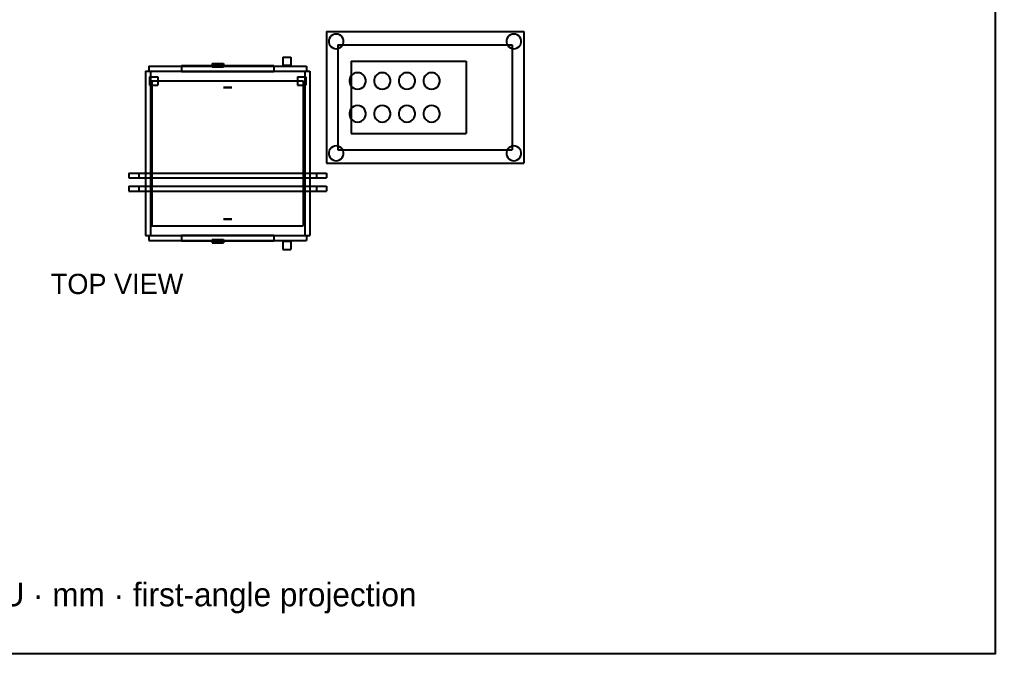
# Model space of a CAD drawing. Header units: millimetres. Extents: x -610 to 577, y -771 to 522.
# Drawn here: x -17 to 577, y -771 to -386 of the extents above; entities that cross this region are included whole.
import ezdxf

# ---------------------------------------------------------------- set-up
doc = ezdxf.new("R2010")
doc.units = ezdxf.units.MM
for name, color, linetype in [('BORDER', 7, 'Continuous'), ('HIDDEN', 8, 'Continuous'), ('TEXT', 5, 'Continuous'), ('VISIBLE', 7, 'Continuous')]:
    doc.layers.add(name, color=color, linetype=linetype)

msp = doc.modelspace()

# ---------------------------------------------------------------- linework, layer by layer
at = {"layer": 'BORDER'}
msp.add_lwpolyline([(-609.94, -771.14), (576.85, -771.14), (576.85, 521.85), (-609.94, 521.85)], close=True, dxfattribs=at)
at = {"layer": 'HIDDEN'}
for points in [[(170, -393.1), (290, -393.1)], [(170, -393.1), (170, -473.1)], [(171.79, -397.5), (171.53, -398.55)], [(171.79, -397.5), (171.53, -398.55)], [(172.3, -396.54), (171.79, -397.5)], [(172.3, -396.54), (171.79, -397.5)], [(173.02, -395.73), (172.3, -396.54)], [(173.02, -395.73), (172.3, -396.54)], [(173.91, -395.11), (173.02, -395.73)], [(173.91, -395.11), (173.02, -395.73)], [(174.92, -394.73), (173.91, -395.11)], [(174.92, -394.73), (173.91, -395.11)], [(176, -394.6), (174.92, -394.73)], [(176, -394.6), (174.92, -394.73)], [(177.08, -394.73), (176, -394.6)], [(177.08, -394.73), (176, -394.6)], [(178.09, -395.11), (177.08, -394.73)], [(178.09, -395.11), (177.08, -394.73)], [(178.98, -395.73), (178.09, -395.11)], [(178.98, -395.73), (178.09, -395.11)], [(179.7, -396.54), (178.98, -395.73)], [(179.7, -396.54), (178.98, -395.73)], [(180.21, -397.5), (179.7, -396.54)], [(180.21, -397.5), (179.7, -396.54)], [(180.47, -398.55), (180.21, -397.5)], [(180.47, -398.55), (180.21, -397.5)], [(279.79, -397.5), (279.53, -398.55)], [(279.79, -397.5), (279.53, -398.55)], [(280.3, -396.54), (279.79, -397.5)], [(280.3, -396.54), (279.79, -397.5)], [(281.02, -395.73), (280.3, -396.54)], [(281.02, -395.73), (280.3, -396.54)], [(281.91, -395.11), (281.02, -395.73)], [(281.91, -395.11), (281.02, -395.73)], [(282.92, -394.73), (281.91, -395.11)], [(282.92, -394.73), (281.91, -395.11)], [(284, -394.6), (282.92, -394.73)], [(284, -394.6), (282.92, -394.73)], [(285.08, -394.73), (284, -394.6)], [(285.08, -394.73), (284, -394.6)], [(286.09, -395.11), (285.08, -394.73)], [(286.09, -395.11), (285.08, -394.73)], [(286.98, -395.73), (286.09, -395.11)], [(286.98, -395.73), (286.09, -395.11)], [(287.7, -396.54), (286.98, -395.73)], [(287.7, -396.54), (286.98, -395.73)], [(288.21, -397.5), (287.7, -396.54)], [(288.21, -397.5), (287.7, -396.54)], [(288.47, -398.55), (288.21, -397.5)], [(288.47, -398.55), (288.21, -397.5)], [(290, -393.1), (290, -473.1)], [(171.53, -398.55), (171.53, -399.64)], [(171.53, -398.55), (171.53, -399.64)], [(171.53, -399.64), (171.79, -400.69)], [(171.53, -399.64), (171.79, -400.69)], [(171.79, -400.69), (172.3, -401.65)], [(171.79, -400.69), (172.3, -401.65)], [(172.3, -401.65), (173.02, -402.46)], [(172.3, -401.65), (173.02, -402.46)], [(173.02, -402.46), (173.91, -403.08)], [(173.02, -402.46), (173.91, -403.08)], [(173.91, -403.08), (174.92, -403.47)], [(173.91, -403.08), (174.92, -403.47)], [(174.92, -403.47), (176, -403.6)], [(174.92, -403.47), (176, -403.6)], [(176, -403.6), (177.08, -403.47)], [(176, -403.6), (177.08, -403.47)], [(177, -401.1), (283, -401.1)], [(177, -401.1), (283, -401.1)], [(177, -401.1), (177, -465.1)], [(177, -401.1), (177, -465.1)], [(177.08, -403.47), (178.09, -403.08)], [(177.08, -403.47), (178.09, -403.08)], [(178.09, -403.08), (178.98, -402.46)], [(178.09, -403.08), (178.98, -402.46)], [(178.98, -402.46), (179.7, -401.65)], [(178.98, -402.46), (179.7, -401.65)], [(179.7, -401.65), (180.21, -400.69)], [(179.7, -401.65), (180.21, -400.69)], [(180.21, -400.69), (180.47, -399.64)], [(180.21, -400.69), (180.47, -399.64)], [(180.47, -399.64), (180.47, -398.55)], [(180.47, -399.64), (180.47, -398.55)], [(279.53, -398.55), (279.53, -399.64)], [(279.53, -398.55), (279.53, -399.64)], [(279.53, -399.64), (279.79, -400.69)], [(279.53, -399.64), (279.79, -400.69)], [(279.79, -400.69), (280.3, -401.65)], [(279.79, -400.69), (280.3, -401.65)], [(280.3, -401.65), (281.02, -402.46)], [(280.3, -401.65), (281.02, -402.46)], [(281.02, -402.46), (281.91, -403.08)], [(281.02, -402.46), (281.91, -403.08)], [(281.91, -403.08), (282.92, -403.47)], [(281.91, -403.08), (282.92, -403.47)], [(282.92, -403.47), (284, -403.6)], [(282.92, -403.47), (284, -403.6)], [(283, -401.1), (283, -465.1)], [(283, -401.1), (283, -465.1)], [(284, -403.6), (285.08, -403.47)], [(284, -403.6), (285.08, -403.47)], [(285.08, -403.47), (286.09, -403.08)], [(285.08, -403.47), (286.09, -403.08)], [(286.09, -403.08), (286.98, -402.46)], [(286.09, -403.08), (286.98, -402.46)], [(286.98, -402.46), (287.7, -401.65)], [(286.98, -402.46), (287.7, -401.65)], [(287.7, -401.65), (288.21, -400.69)], [(287.7, -401.65), (288.21, -400.69)], [(288.21, -400.69), (288.47, -399.64)], [(288.21, -400.69), (288.47, -399.64)], [(288.47, -399.64), (288.47, -398.55)], [(288.47, -399.64), (288.47, -398.55)], [(143.5, -408.6), (148.5, -408.6)], [(143.5, -408.6), (143.5, -413.6)], [(148.5, -408.6), (148.5, -413.6)], [(62, -414.1), (158, -414.1)], [(62, -414.1), (62, -417.1)], [(82, -413.8), (138, -413.8)], [(82, -413.8), (82, -417.4)], [(82, -414.1), (82, -417.4)], [(100.5, -412.6), (107.5, -412.6)], [(100.5, -412.6), (100.5, -414.6)], [(100.5, -413.8), (107.5, -413.8)], [(100.5, -414.1), (107.5, -414.1)], [(100.5, -414.6), (107.5, -414.6)], [(107.5, -412.6), (107.5, -414.6)], [(138, -413.8), (138, -417.4)], [(138, -414.1), (138, -417.4)], [(143.5, -413.6), (148.5, -413.6)], [(158, -414.1), (158, -417.1)], [(185, -411.1), (255, -411.1)], [(185, -411.1), (185, -455.1)], [(255, -411.1), (255, -455.1)], [(60, -417.1), (160, -417.1)], [(60, -417.1), (60, -517.1)], [(60, -417.1), (160, -417.1)], [(60, -417.1), (160, -417.1)], [(60, -417.1), (60, -517.1)], [(60, -417.1), (60, -517.1)], [(60, -417.1), (63, -417.1)], [(60, -417.1), (60, -517.1)], [(62, -417.1), (158, -417.1)], [(62, -417.1), (158, -417.1)], [(62.5, -420.6), (67.5, -420.6)], [(62.5, -420.6), (67.5, -420.6)], [(62.5, -420.6), (62.5, -425.6)], [(62.5, -420.6), (62.5, -425.6)], [(63, -417.1), (63, -517.1)], [(67.5, -420.6), (67.5, -425.6)], [(67.5, -420.6), (67.5, -425.6)], [(82, -417.4), (138, -417.4)], [(82, -417.4), (138, -417.4)], [(152.5, -420.6), (157.5, -420.6)], [(152.5, -420.6), (157.5, -420.6)], [(152.5, -420.6), (152.5, -425.6)], [(152.5, -420.6), (152.5, -425.6)], [(157, -417.1), (160, -417.1)], [(157, -417.1), (157, -517.1)], [(157.5, -420.6), (157.5, -425.6)], [(157.5, -420.6), (157.5, -425.6)], [(160, -417.1), (160, -517.1)], [(160, -417.1), (160, -517.1)], [(160, -417.1), (160, -517.1)], [(160, -417.1), (160, -517.1)], [(184.89, -420.26), (184.32, -421.32)], [(185.68, -419.35), (184.89, -420.26)], [(185, -420.13), (185, -426.07)], [(186.68, -418.67), (185.68, -419.35)], [(187.8, -418.24), (186.68, -418.67)], [(189, -418.1), (187.8, -418.24)], [(190.2, -418.24), (189, -418.1)], [(191.32, -418.67), (190.2, -418.24)], [(192.32, -419.35), (191.32, -418.67)], [(193.11, -420.26), (192.32, -419.35)], [(193.68, -421.32), (193.11, -420.26)], [(199.89, -420.26), (199.32, -421.32)], [(200.68, -419.35), (199.89, -420.26)], [(201.68, -418.67), (200.68, -419.35)], [(202.8, -418.24), (201.68, -418.67)], [(204, -418.1), (202.8, -418.24)], [(205.2, -418.24), (204, -418.1)], [(206.32, -418.67), (205.2, -418.24)], [(207.32, -419.35), (206.32, -418.67)], [(208.11, -420.26), (207.32, -419.35)], [(208.68, -421.32), (208.11, -420.26)], [(214.89, -420.26), (214.32, -421.32)], [(215.68, -419.35), (214.89, -420.26)], [(216.68, -418.67), (215.68, -419.35)], [(217.8, -418.24), (216.68, -418.67)], [(219, -418.1), (217.8, -418.24)], [(220.2, -418.24), (219, -418.1)], [(221.32, -418.67), (220.2, -418.24)], [(222.32, -419.35), (221.32, -418.67)], [(223.11, -420.26), (222.32, -419.35)], [(223.68, -421.32), (223.11, -420.26)], [(229.89, -420.26), (229.32, -421.32)], [(230.68, -419.35), (229.89, -420.26)], [(231.68, -418.67), (230.68, -419.35)], [(232.8, -418.24), (231.68, -418.67)], [(234, -418.1), (232.8, -418.24)], [(235.2, -418.24), (234, -418.1)], [(236.32, -418.67), (235.2, -418.24)], [(237.32, -419.35), (236.32, -418.67)], [(238.11, -420.26), (237.32, -419.35)], [(238.68, -421.32), (238.11, -420.26)], [(62.5, -425.6), (67.5, -425.6)], [(62.5, -425.6), (67.5, -425.6)], [(64, -423.1), (156, -423.1)], [(64, -423.1), (156, -423.1)], [(64, -423.1), (64, -511.1)], [(64, -423.1), (64, -511.1)], [(107.5, -427.1), (107.52, -427.1)], [(107.52, -427.1), (107.5, -427.1)], [(107.52, -427.1), (107.66, -427.1)], [(107.66, -427.1), (107.52, -427.1)], [(107.66, -427.1), (107.94, -427.1)], [(107.94, -427.1), (107.66, -427.1)], [(107.94, -427.1), (108.34, -427.1)], [(108.34, -427.1), (107.94, -427.1)], [(108.34, -427.1), (108.84, -427.1)], [(108.84, -427.1), (108.34, -427.1)], [(108.84, -427.1), (109.4, -427.1)], [(109.4, -427.1), (108.84, -427.1)], [(109.4, -427.1), (110, -427.1)], [(110, -427.1), (109.4, -427.1)], [(110.6, -427.1), (110, -427.1)], [(110, -427.1), (110.6, -427.1)], [(111.16, -427.1), (110.6, -427.1)], [(110.6, -427.1), (111.16, -427.1)], [(111.66, -427.1), (111.16, -427.1)], [(111.16, -427.1), (111.66, -427.1)], [(112.06, -427.1), (111.66, -427.1)], [(111.66, -427.1), (112.06, -427.1)], [(112.34, -427.1), (112.06, -427.1)], [(112.06, -427.1), (112.34, -427.1)], [(112.48, -427.1), (112.34, -427.1)], [(112.34, -427.1), (112.48, -427.1)], [(112.5, -427.1), (112.48, -427.1)], [(112.48, -427.1), (112.5, -427.1)], [(152.5, -425.6), (157.5, -425.6)], [(152.5, -425.6), (157.5, -425.6)], [(156, -423.1), (156, -511.1)], [(156, -423.1), (156, -511.1)], [(184.32, -421.32), (184.04, -422.49)], [(184.04, -422.49), (184.04, -423.7)], [(184.04, -423.7), (184.32, -424.87)], [(184.32, -424.87), (184.89, -425.94)], [(184.89, -425.94), (185.68, -426.84)], [(185.68, -426.84), (186.68, -427.52)], [(191.32, -427.52), (192.32, -426.84)], [(192.32, -426.84), (193.11, -425.94)], [(193.11, -425.94), (193.68, -424.87)], [(193.96, -422.49), (193.68, -421.32)], [(193.68, -424.87), (193.96, -423.7)], [(193.96, -423.7), (193.96, -422.49)], [(199.32, -421.32), (199.04, -422.49)], [(199.04, -422.49), (199.04, -423.7)], [(199.04, -423.7), (199.32, -424.87)], [(199.32, -424.87), (199.89, -425.94)], [(199.89, -425.94), (200.68, -426.84)], [(200.68, -426.84), (201.68, -427.52)], [(206.32, -427.52), (207.32, -426.84)], [(207.32, -426.84), (208.11, -425.94)], [(208.11, -425.94), (208.68, -424.87)], [(208.96, -422.49), (208.68, -421.32)], [(208.68, -424.87), (208.96, -423.7)], [(208.96, -423.7), (208.96, -422.49)], [(214.32, -421.32), (214.04, -422.49)], [(214.04, -422.49), (214.04, -423.7)], [(214.04, -423.7), (214.32, -424.87)], [(214.32, -424.87), (214.89, -425.94)], [(214.89, -425.94), (215.68, -426.84)], [(215.68, -426.84), (216.68, -427.52)], [(221.32, -427.52), (222.32, -426.84)], [(222.32, -426.84), (223.11, -425.94)], [(223.11, -425.94), (223.68, -424.87)], [(223.96, -422.49), (223.68, -421.32)], [(223.68, -424.87), (223.96, -423.7)], [(223.96, -423.7), (223.96, -422.49)], [(229.32, -421.32), (229.04, -422.49)], [(229.04, -422.49), (229.04, -423.7)], [(229.04, -423.7), (229.32, -424.87)], [(229.32, -424.87), (229.89, -425.94)], [(229.89, -425.94), (230.68, -426.84)], [(230.68, -426.84), (231.68, -427.52)], [(236.32, -427.52), (237.32, -426.84)], [(237.32, -426.84), (238.11, -425.94)], [(238.11, -425.94), (238.68, -424.87)], [(238.96, -422.49), (238.68, -421.32)], [(238.68, -424.87), (238.96, -423.7)], [(238.96, -423.7), (238.96, -422.49)], [(186.68, -427.52), (187.8, -427.95)], [(187.8, -427.95), (189, -428.1)], [(189, -428.1), (190.2, -427.95)], [(190.2, -427.95), (191.32, -427.52)], [(201.68, -427.52), (202.8, -427.95)], [(202.8, -427.95), (204, -428.1)], [(204, -428.1), (205.2, -427.95)], [(205.2, -427.95), (206.32, -427.52)], [(216.68, -427.52), (217.8, -427.95)], [(217.8, -427.95), (219, -428.1)], [(219, -428.1), (220.2, -427.95)], [(220.2, -427.95), (221.32, -427.52)], [(231.68, -427.52), (232.8, -427.95)], [(232.8, -427.95), (234, -428.1)], [(234, -428.1), (235.2, -427.95)], [(235.2, -427.95), (236.32, -427.52)], [(186.68, -438.67), (185.68, -439.35)], [(187.8, -438.24), (186.68, -438.67)], [(189, -438.1), (187.8, -438.24)], [(190.2, -438.24), (189, -438.1)], [(191.32, -438.67), (190.2, -438.24)], [(192.32, -439.35), (191.32, -438.67)], [(201.68, -438.67), (200.68, -439.35)], [(202.8, -438.24), (201.68, -438.67)], [(204, -438.1), (202.8, -438.24)], [(205.2, -438.24), (204, -438.1)], [(206.32, -438.67), (205.2, -438.24)], [(207.32, -439.35), (206.32, -438.67)], [(216.68, -438.67), (215.68, -439.35)], [(217.8, -438.24), (216.68, -438.67)], [(219, -438.1), (217.8, -438.24)], [(220.2, -438.24), (219, -438.1)], [(221.32, -438.67), (220.2, -438.24)], [(222.32, -439.35), (221.32, -438.67)], [(231.68, -438.67), (230.68, -439.35)], [(232.8, -438.24), (231.68, -438.67)], [(234, -438.1), (232.8, -438.24)], [(235.2, -438.24), (234, -438.1)], [(236.32, -438.67), (235.2, -438.24)], [(237.32, -439.35), (236.32, -438.67)], [(184.32, -441.32), (184.04, -442.49)], [(184.04, -442.49), (184.04, -443.7)], [(184.04, -443.7), (184.32, -444.87)], [(184.89, -440.26), (184.32, -441.32)], [(184.32, -444.87), (184.89, -445.94)], [(185.68, -439.35), (184.89, -440.26)], [(185, -440.13), (185, -446.07)], [(193.11, -440.26), (192.32, -439.35)], [(193.68, -441.32), (193.11, -440.26)], [(193.11, -445.94), (193.68, -444.87)], [(193.96, -442.49), (193.68, -441.32)], [(193.68, -444.87), (193.96, -443.7)], [(193.96, -443.7), (193.96, -442.49)], [(199.32, -441.32), (199.04, -442.49)], [(199.04, -442.49), (199.04, -443.7)], [(199.04, -443.7), (199.32, -444.87)], [(199.89, -440.26), (199.32, -441.32)], [(199.32, -444.87), (199.89, -445.94)], [(200.68, -439.35), (199.89, -440.26)], [(208.11, -440.26), (207.32, -439.35)], [(208.68, -441.32), (208.11, -440.26)], [(208.11, -445.94), (208.68, -444.87)], [(208.96, -442.49), (208.68, -441.32)], [(208.68, -444.87), (208.96, -443.7)], [(208.96, -443.7), (208.96, -442.49)], [(214.32, -441.32), (214.04, -442.49)], [(214.04, -442.49), (214.04, -443.7)], [(214.04, -443.7), (214.32, -444.87)], [(214.89, -440.26), (214.32, -441.32)], [(214.32, -444.87), (214.89, -445.94)], [(215.68, -439.35), (214.89, -440.26)], [(223.11, -440.26), (222.32, -439.35)], [(223.68, -441.32), (223.11, -440.26)], [(223.11, -445.94), (223.68, -444.87)], [(223.96, -442.49), (223.68, -441.32)], [(223.68, -444.87), (223.96, -443.7)], [(223.96, -443.7), (223.96, -442.49)], [(229.32, -441.32), (229.04, -442.49)], [(229.04, -442.49), (229.04, -443.7)], [(229.04, -443.7), (229.32, -444.87)], [(229.89, -440.26), (229.32, -441.32)], [(229.32, -444.87), (229.89, -445.94)], [(230.68, -439.35), (229.89, -440.26)], [(238.11, -440.26), (237.32, -439.35)], [(238.68, -441.32), (238.11, -440.26)], [(238.11, -445.94), (238.68, -444.87)], [(238.96, -442.49), (238.68, -441.32)], [(238.68, -444.87), (238.96, -443.7)], [(238.96, -443.7), (238.96, -442.49)], [(184.89, -445.94), (185.68, -446.84)], [(185.68, -446.84), (186.68, -447.52)], [(186.68, -447.52), (187.8, -447.95)], [(187.8, -447.95), (189, -448.1)], [(189, -448.1), (190.2, -447.95)], [(190.2, -447.95), (191.32, -447.52)], [(191.32, -447.52), (192.32, -446.84)], [(192.32, -446.84), (193.11, -445.94)], [(199.89, -445.94), (200.68, -446.84)], [(200.68, -446.84), (201.68, -447.52)], [(201.68, -447.52), (202.8, -447.95)], [(202.8, -447.95), (204, -448.1)], [(204, -448.1), (205.2, -447.95)], [(205.2, -447.95), (206.32, -447.52)], [(206.32, -447.52), (207.32, -446.84)], [(207.32, -446.84), (208.11, -445.94)], [(214.89, -445.94), (215.68, -446.84)], [(215.68, -446.84), (216.68, -447.52)], [(216.68, -447.52), (217.8, -447.95)], [(217.8, -447.95), (219, -448.1)], [(219, -448.1), (220.2, -447.95)], [(220.2, -447.95), (221.32, -447.52)], [(221.32, -447.52), (222.32, -446.84)], [(222.32, -446.84), (223.11, -445.94)], [(229.89, -445.94), (230.68, -446.84)], [(230.68, -446.84), (231.68, -447.52)], [(231.68, -447.52), (232.8, -447.95)], [(232.8, -447.95), (234, -448.1)], [(234, -448.1), (235.2, -447.95)], [(235.2, -447.95), (236.32, -447.52)], [(236.32, -447.52), (237.32, -446.84)], [(237.32, -446.84), (238.11, -445.94)], [(185, -455.1), (255, -455.1)], [(174.92, -462.73), (173.91, -463.11)], [(174.92, -462.73), (173.91, -463.11)], [(176, -462.6), (174.92, -462.73)], [(176, -462.6), (174.92, -462.73)], [(177.08, -462.73), (176, -462.6)], [(177.08, -462.73), (176, -462.6)], [(178.09, -463.11), (177.08, -462.73)], [(178.09, -463.11), (177.08, -462.73)], [(282.92, -462.73), (281.91, -463.11)], [(282.92, -462.73), (281.91, -463.11)], [(284, -462.6), (282.92, -462.73)], [(284, -462.6), (282.92, -462.73)], [(285.08, -462.73), (284, -462.6)], [(285.08, -462.73), (284, -462.6)], [(286.09, -463.11), (285.08, -462.73)], [(286.09, -463.11), (285.08, -462.73)], [(171.79, -465.5), (171.53, -466.55)], [(171.79, -465.5), (171.53, -466.55)], [(171.53, -466.55), (171.53, -467.64)], [(171.53, -466.55), (171.53, -467.64)], [(171.53, -467.64), (171.79, -468.69)], [(171.53, -467.64), (171.79, -468.69)], [(172.3, -464.54), (171.79, -465.5)], [(172.3, -464.54), (171.79, -465.5)], [(171.79, -468.69), (172.3, -469.65)], [(171.79, -468.69), (172.3, -469.65)], [(173.02, -463.73), (172.3, -464.54)], [(173.02, -463.73), (172.3, -464.54)], [(173.91, -463.11), (173.02, -463.73)], [(173.91, -463.11), (173.02, -463.73)], [(177, -465.1), (283, -465.1)], [(177, -465.1), (283, -465.1)], [(178.98, -463.73), (178.09, -463.11)], [(178.98, -463.73), (178.09, -463.11)], [(179.7, -464.54), (178.98, -463.73)], [(179.7, -464.54), (178.98, -463.73)], [(180.21, -465.5), (179.7, -464.54)], [(180.21, -465.5), (179.7, -464.54)], [(179.7, -469.65), (180.21, -468.69)], [(179.7, -469.65), (180.21, -468.69)], [(180.47, -466.55), (180.21, -465.5)], [(180.47, -466.55), (180.21, -465.5)], [(180.21, -468.69), (180.47, -467.64)], [(180.21, -468.69), (180.47, -467.64)], [(180.47, -467.64), (180.47, -466.55)], [(180.47, -467.64), (180.47, -466.55)], [(279.79, -465.5), (279.53, -466.55)], [(279.79, -465.5), (279.53, -466.55)], [(279.53, -466.55), (279.53, -467.64)], [(279.53, -466.55), (279.53, -467.64)], [(279.53, -467.64), (279.79, -468.69)], [(279.53, -467.64), (279.79, -468.69)], [(280.3, -464.54), (279.79, -465.5)], [(280.3, -464.54), (279.79, -465.5)], [(279.79, -468.69), (280.3, -469.65)], [(279.79, -468.69), (280.3, -469.65)], [(281.02, -463.73), (280.3, -464.54)], [(281.02, -463.73), (280.3, -464.54)], [(281.91, -463.11), (281.02, -463.73)], [(281.91, -463.11), (281.02, -463.73)], [(286.98, -463.73), (286.09, -463.11)], [(286.98, -463.73), (286.09, -463.11)], [(287.7, -464.54), (286.98, -463.73)], [(287.7, -464.54), (286.98, -463.73)], [(288.21, -465.5), (287.7, -464.54)], [(288.21, -465.5), (287.7, -464.54)], [(287.7, -469.65), (288.21, -468.69)], [(287.7, -469.65), (288.21, -468.69)], [(288.47, -466.55), (288.21, -465.5)], [(288.47, -466.55), (288.21, -465.5)], [(288.21, -468.69), (288.47, -467.64)], [(288.21, -468.69), (288.47, -467.64)], [(288.47, -467.64), (288.47, -466.55)], [(288.47, -467.64), (288.47, -466.55)], [(170, -473.1), (290, -473.1)], [(172.3, -469.65), (173.02, -470.46)], [(172.3, -469.65), (173.02, -470.46)], [(173.02, -470.46), (173.91, -471.08)], [(173.02, -470.46), (173.91, -471.08)], [(173.91, -471.08), (174.92, -471.47)], [(173.91, -471.08), (174.92, -471.47)], [(174.92, -471.47), (176, -471.6)], [(174.92, -471.47), (176, -471.6)], [(176, -471.6), (177.08, -471.47)], [(176, -471.6), (177.08, -471.47)], [(177.08, -471.47), (178.09, -471.08)], [(177.08, -471.47), (178.09, -471.08)], [(178.09, -471.08), (178.98, -470.46)], [(178.09, -471.08), (178.98, -470.46)], [(178.98, -470.46), (179.7, -469.65)], [(178.98, -470.46), (179.7, -469.65)], [(280.3, -469.65), (281.02, -470.46)], [(280.3, -469.65), (281.02, -470.46)], [(281.02, -470.46), (281.91, -471.08)], [(281.02, -470.46), (281.91, -471.08)], [(281.91, -471.08), (282.92, -471.47)], [(281.91, -471.08), (282.92, -471.47)], [(282.92, -471.47), (284, -471.6)], [(282.92, -471.47), (284, -471.6)], [(284, -471.6), (285.08, -471.47)], [(284, -471.6), (285.08, -471.47)], [(285.08, -471.47), (286.09, -471.08)], [(285.08, -471.47), (286.09, -471.08)], [(286.09, -471.08), (286.98, -470.46)], [(286.09, -471.08), (286.98, -470.46)], [(286.98, -470.46), (287.7, -469.65)], [(286.98, -470.46), (287.7, -469.65)], [(50, -479.1), (170, -479.1)], [(50, -479.1), (50, -482.1)], [(50, -479.1), (170, -479.1)], [(50, -479.1), (170, -479.1)], [(50, -479.1), (50, -482.1)], [(50, -479.1), (50, -482.1)], [(50, -479.1), (56, -479.1)], [(50, -479.1), (50, -482.1)], [(56, -479.1), (56, -482.1)], [(60, -479.1), (60, -482.1)], [(60, -479.1), (60, -482.1)], [(63, -479.1), (63, -482.1)], [(157, -479.1), (157, -482.1)], [(160, -479.1), (160, -482.1)], [(160, -479.1), (160, -482.1)], [(164, -479.1), (170, -479.1)], [(164, -479.1), (164, -482.1)], [(170, -479.1), (170, -482.1)], [(170, -479.1), (170, -482.1)], [(170, -479.1), (170, -482.1)], [(170, -479.1), (170, -482.1)], [(50, -482.1), (170, -482.1)], [(50, -482.1), (170, -482.1)], [(50, -482.1), (170, -482.1)], [(50, -482.1), (56, -482.1)], [(164, -482.1), (170, -482.1)], [(50, -487.1), (170, -487.1)], [(50, -487.1), (50, -490.1)], [(50, -487.1), (170, -487.1)], [(50, -487.1), (170, -487.1)], [(50, -487.1), (50, -490.1)], [(50, -487.1), (50, -490.1)], [(50, -487.1), (56, -487.1)], [(50, -487.1), (50, -490.1)], [(50, -490.1), (170, -490.1)], [(50, -490.1), (170, -490.1)], [(50, -490.1), (170, -490.1)], [(50, -490.1), (56, -490.1)], [(56, -487.1), (56, -490.1)], [(60, -487.1), (60, -490.1)], [(60, -487.1), (60, -490.1)], [(63, -487.1), (63, -490.1)], [(157, -487.1), (157, -490.1)], [(160, -487.1), (160, -490.1)], [(160, -487.1), (160, -490.1)], [(164, -487.1), (170, -487.1)], [(164, -487.1), (164, -490.1)], [(164, -490.1), (170, -490.1)], [(170, -487.1), (170, -490.1)], [(170, -487.1), (170, -490.1)], [(170, -487.1), (170, -490.1)], [(170, -487.1), (170, -490.1)], [(107.5, -507.1), (107.52, -507.1)], [(107.52, -507.1), (107.5, -507.1)], [(107.52, -507.1), (107.66, -507.1)], [(107.66, -507.1), (107.52, -507.1)], [(107.66, -507.1), (107.94, -507.1)], [(107.94, -507.1), (107.66, -507.1)], [(107.94, -507.1), (108.34, -507.1)], [(108.34, -507.1), (107.94, -507.1)], [(108.34, -507.1), (108.84, -507.1)], [(108.84, -507.1), (108.34, -507.1)], [(108.84, -507.1), (109.4, -507.1)], [(109.4, -507.1), (108.84, -507.1)], [(109.4, -507.1), (110, -507.1)], [(110, -507.1), (109.4, -507.1)], [(110.6, -507.1), (110, -507.1)], [(110, -507.1), (110.6, -507.1)], [(111.16, -507.1), (110.6, -507.1)], [(110.6, -507.1), (111.16, -507.1)], [(111.66, -507.1), (111.16, -507.1)], [(111.16, -507.1), (111.66, -507.1)], [(112.06, -507.1), (111.66, -507.1)], [(111.66, -507.1), (112.06, -507.1)], [(112.34, -507.1), (112.06, -507.1)], [(112.06, -507.1), (112.34, -507.1)], [(112.48, -507.1), (112.34, -507.1)], [(112.34, -507.1), (112.48, -507.1)], [(112.5, -507.1), (112.48, -507.1)], [(112.48, -507.1), (112.5, -507.1)], [(64, -511.1), (156, -511.1)], [(64, -511.1), (156, -511.1)], [(60, -517.1), (160, -517.1)], [(60, -517.1), (160, -517.1)], [(60, -517.1), (160, -517.1)], [(60, -517.1), (63, -517.1)], [(62, -517.1), (158, -517.1)], [(62, -517.1), (158, -517.1)], [(62, -517.1), (62, -520.1)], [(62, -520.1), (158, -520.1)], [(82, -516.8), (138, -516.8)], [(82, -516.8), (138, -516.8)], [(82, -516.8), (82, -520.1)], [(82, -516.8), (82, -520.4)], [(82, -520.4), (138, -520.4)], [(100.5, -519.6), (107.5, -519.6)], [(100.5, -519.6), (100.5, -521.6)], [(100.5, -520.1), (107.5, -520.1)], [(100.5, -520.4), (107.5, -520.4)], [(100.5, -521.6), (107.5, -521.6)], [(107.5, -519.6), (107.5, -521.6)], [(138, -516.8), (138, -520.1)], [(138, -516.8), (138, -520.4)], [(143.5, -520.6), (148.5, -520.6)], [(143.5, -520.6), (143.5, -525.6)], [(148.5, -520.6), (148.5, -525.6)], [(157, -517.1), (160, -517.1)], [(158, -517.1), (158, -520.1)], [(143.5, -525.6), (148.5, -525.6)]]:
    msp.add_lwpolyline(points, dxfattribs=at)
at = {"layer": 'VISIBLE'}
for points in [[(170, -393.1), (290, -393.1)], [(170, -393.1), (170, -473.1)], [(290, -393.1), (290, -473.1)], [(143.5, -408.6), (148.5, -408.6)], [(143.5, -408.6), (143.5, -413.6)], [(148.5, -408.6), (148.5, -413.6)], [(62, -414.1), (100.5, -414.1)], [(62, -414.1), (62, -417.1)], [(82, -413.8), (100.5, -413.8)], [(82, -413.8), (82, -414.1)], [(100.5, -412.6), (107.5, -412.6)], [(100.5, -412.6), (100.5, -414.6)], [(100.5, -414.6), (107.5, -414.6)], [(107.5, -412.6), (107.5, -414.6)], [(107.5, -413.8), (138, -413.8)], [(107.5, -414.1), (158, -414.1)], [(138, -413.8), (138, -414.1)], [(143.5, -413.6), (148.5, -413.6)], [(158, -414.1), (158, -417.1)], [(185, -411.1), (255, -411.1)], [(185, -411.1), (185, -420.13)], [(255, -411.1), (255, -455.1)], [(60, -417.1), (160, -417.1)], [(60, -417.1), (60, -479.1)], [(60, -417.1), (63, -417.1)], [(60, -417.1), (60, -479.1)], [(63, -417.1), (63, -479.1)], [(157, -417.1), (160, -417.1)], [(157, -417.1), (157, -479.1)], [(160, -417.1), (160, -479.1)], [(160, -417.1), (160, -479.1)], [(184.89, -420.26), (184.32, -421.32)], [(185.68, -419.35), (184.89, -420.26)], [(186.68, -418.67), (185.68, -419.35)], [(187.8, -418.24), (186.68, -418.67)], [(189, -418.1), (187.8, -418.24)], [(190.2, -418.24), (189, -418.1)], [(191.32, -418.67), (190.2, -418.24)], [(192.32, -419.35), (191.32, -418.67)], [(193.11, -420.26), (192.32, -419.35)], [(193.68, -421.32), (193.11, -420.26)], [(199.89, -420.26), (199.32, -421.32)], [(200.68, -419.35), (199.89, -420.26)], [(201.68, -418.67), (200.68, -419.35)], [(202.8, -418.24), (201.68, -418.67)], [(204, -418.1), (202.8, -418.24)], [(205.2, -418.24), (204, -418.1)], [(206.32, -418.67), (205.2, -418.24)], [(207.32, -419.35), (206.32, -418.67)], [(208.11, -420.26), (207.32, -419.35)], [(208.68, -421.32), (208.11, -420.26)], [(214.89, -420.26), (214.32, -421.32)], [(215.68, -419.35), (214.89, -420.26)], [(216.68, -418.67), (215.68, -419.35)], [(217.8, -418.24), (216.68, -418.67)], [(219, -418.1), (217.8, -418.24)], [(220.2, -418.24), (219, -418.1)], [(221.32, -418.67), (220.2, -418.24)], [(222.32, -419.35), (221.32, -418.67)], [(223.11, -420.26), (222.32, -419.35)], [(223.68, -421.32), (223.11, -420.26)], [(229.89, -420.26), (229.32, -421.32)], [(230.68, -419.35), (229.89, -420.26)], [(231.68, -418.67), (230.68, -419.35)], [(232.8, -418.24), (231.68, -418.67)], [(234, -418.1), (232.8, -418.24)], [(235.2, -418.24), (234, -418.1)], [(236.32, -418.67), (235.2, -418.24)], [(237.32, -419.35), (236.32, -418.67)], [(238.11, -420.26), (237.32, -419.35)], [(238.68, -421.32), (238.11, -420.26)], [(184.32, -421.32), (184.04, -422.49)], [(184.04, -422.49), (184.04, -423.7)], [(184.04, -423.7), (184.32, -424.87)], [(184.32, -424.87), (184.89, -425.94)], [(184.89, -425.94), (185.68, -426.84)], [(185, -426.07), (185, -440.13)], [(185.68, -426.84), (186.68, -427.52)], [(191.32, -427.52), (192.32, -426.84)], [(192.32, -426.84), (193.11, -425.94)], [(193.11, -425.94), (193.68, -424.87)], [(193.96, -422.49), (193.68, -421.32)], [(193.68, -424.87), (193.96, -423.7)], [(193.96, -423.7), (193.96, -422.49)], [(199.32, -421.32), (199.04, -422.49)], [(199.04, -422.49), (199.04, -423.7)], [(199.04, -423.7), (199.32, -424.87)], [(199.32, -424.87), (199.89, -425.94)], [(199.89, -425.94), (200.68, -426.84)], [(200.68, -426.84), (201.68, -427.52)], [(206.32, -427.52), (207.32, -426.84)], [(207.32, -426.84), (208.11, -425.94)], [(208.11, -425.94), (208.68, -424.87)], [(208.96, -422.49), (208.68, -421.32)], [(208.68, -424.87), (208.96, -423.7)], [(208.96, -423.7), (208.96, -422.49)], [(214.32, -421.32), (214.04, -422.49)], [(214.04, -422.49), (214.04, -423.7)], [(214.04, -423.7), (214.32, -424.87)], [(214.32, -424.87), (214.89, -425.94)], [(214.89, -425.94), (215.68, -426.84)], [(215.68, -426.84), (216.68, -427.52)], [(221.32, -427.52), (222.32, -426.84)], [(222.32, -426.84), (223.11, -425.94)], [(223.11, -425.94), (223.68, -424.87)], [(223.96, -422.49), (223.68, -421.32)], [(223.68, -424.87), (223.96, -423.7)], [(223.96, -423.7), (223.96, -422.49)], [(229.32, -421.32), (229.04, -422.49)], [(229.04, -422.49), (229.04, -423.7)], [(229.04, -423.7), (229.32, -424.87)], [(229.32, -424.87), (229.89, -425.94)], [(229.89, -425.94), (230.68, -426.84)], [(230.68, -426.84), (231.68, -427.52)], [(236.32, -427.52), (237.32, -426.84)], [(237.32, -426.84), (238.11, -425.94)], [(238.11, -425.94), (238.68, -424.87)], [(238.96, -422.49), (238.68, -421.32)], [(238.68, -424.87), (238.96, -423.7)], [(238.96, -423.7), (238.96, -422.49)], [(186.68, -427.52), (187.8, -427.95)], [(187.8, -427.95), (189, -428.1)], [(189, -428.1), (190.2, -427.95)], [(190.2, -427.95), (191.32, -427.52)], [(201.68, -427.52), (202.8, -427.95)], [(202.8, -427.95), (204, -428.1)], [(204, -428.1), (205.2, -427.95)], [(205.2, -427.95), (206.32, -427.52)], [(216.68, -427.52), (217.8, -427.95)], [(217.8, -427.95), (219, -428.1)], [(219, -428.1), (220.2, -427.95)], [(220.2, -427.95), (221.32, -427.52)], [(231.68, -427.52), (232.8, -427.95)], [(232.8, -427.95), (234, -428.1)], [(234, -428.1), (235.2, -427.95)], [(235.2, -427.95), (236.32, -427.52)], [(186.68, -438.67), (185.68, -439.35)], [(187.8, -438.24), (186.68, -438.67)], [(189, -438.1), (187.8, -438.24)], [(190.2, -438.24), (189, -438.1)], [(191.32, -438.67), (190.2, -438.24)], [(192.32, -439.35), (191.32, -438.67)], [(201.68, -438.67), (200.68, -439.35)], [(202.8, -438.24), (201.68, -438.67)], [(204, -438.1), (202.8, -438.24)], [(205.2, -438.24), (204, -438.1)], [(206.32, -438.67), (205.2, -438.24)], [(207.32, -439.35), (206.32, -438.67)], [(216.68, -438.67), (215.68, -439.35)], [(217.8, -438.24), (216.68, -438.67)], [(219, -438.1), (217.8, -438.24)], [(220.2, -438.24), (219, -438.1)], [(221.32, -438.67), (220.2, -438.24)], [(222.32, -439.35), (221.32, -438.67)], [(231.68, -438.67), (230.68, -439.35)], [(232.8, -438.24), (231.68, -438.67)], [(234, -438.1), (232.8, -438.24)], [(235.2, -438.24), (234, -438.1)], [(236.32, -438.67), (235.2, -438.24)], [(237.32, -439.35), (236.32, -438.67)], [(184.32, -441.32), (184.04, -442.49)], [(184.04, -442.49), (184.04, -443.7)], [(184.04, -443.7), (184.32, -444.87)], [(184.89, -440.26), (184.32, -441.32)], [(184.32, -444.87), (184.89, -445.94)], [(185.68, -439.35), (184.89, -440.26)], [(193.11, -440.26), (192.32, -439.35)], [(193.68, -441.32), (193.11, -440.26)], [(193.11, -445.94), (193.68, -444.87)], [(193.96, -442.49), (193.68, -441.32)], [(193.68, -444.87), (193.96, -443.7)], [(193.96, -443.7), (193.96, -442.49)], [(199.32, -441.32), (199.04, -442.49)], [(199.04, -442.49), (199.04, -443.7)], [(199.04, -443.7), (199.32, -444.87)], [(199.89, -440.26), (199.32, -441.32)], [(199.32, -444.87), (199.89, -445.94)], [(200.68, -439.35), (199.89, -440.26)], [(208.11, -440.26), (207.32, -439.35)], [(208.68, -441.32), (208.11, -440.26)], [(208.11, -445.94), (208.68, -444.87)], [(208.96, -442.49), (208.68, -441.32)], [(208.68, -444.87), (208.96, -443.7)], [(208.96, -443.7), (208.96, -442.49)], [(214.32, -441.32), (214.04, -442.49)], [(214.04, -442.49), (214.04, -443.7)], [(214.04, -443.7), (214.32, -444.87)], [(214.89, -440.26), (214.32, -441.32)], [(214.32, -444.87), (214.89, -445.94)], [(215.68, -439.35), (214.89, -440.26)], [(223.11, -440.26), (222.32, -439.35)], [(223.68, -441.32), (223.11, -440.26)], [(223.11, -445.94), (223.68, -444.87)], [(223.96, -442.49), (223.68, -441.32)], [(223.68, -444.87), (223.96, -443.7)], [(223.96, -443.7), (223.96, -442.49)], [(229.32, -441.32), (229.04, -442.49)], [(229.04, -442.49), (229.04, -443.7)], [(229.04, -443.7), (229.32, -444.87)], [(229.89, -440.26), (229.32, -441.32)], [(229.32, -444.87), (229.89, -445.94)], [(230.68, -439.35), (229.89, -440.26)], [(238.11, -440.26), (237.32, -439.35)], [(238.68, -441.32), (238.11, -440.26)], [(238.11, -445.94), (238.68, -444.87)], [(238.96, -442.49), (238.68, -441.32)], [(238.68, -444.87), (238.96, -443.7)], [(238.96, -443.7), (238.96, -442.49)], [(184.89, -445.94), (185.68, -446.84)], [(185, -446.07), (185, -455.1)], [(185.68, -446.84), (186.68, -447.52)], [(186.68, -447.52), (187.8, -447.95)], [(187.8, -447.95), (189, -448.1)], [(189, -448.1), (190.2, -447.95)], [(190.2, -447.95), (191.32, -447.52)], [(191.32, -447.52), (192.32, -446.84)], [(192.32, -446.84), (193.11, -445.94)], [(199.89, -445.94), (200.68, -446.84)], [(200.68, -446.84), (201.68, -447.52)], [(201.68, -447.52), (202.8, -447.95)], [(202.8, -447.95), (204, -448.1)], [(204, -448.1), (205.2, -447.95)], [(205.2, -447.95), (206.32, -447.52)], [(206.32, -447.52), (207.32, -446.84)], [(207.32, -446.84), (208.11, -445.94)], [(214.89, -445.94), (215.68, -446.84)], [(215.68, -446.84), (216.68, -447.52)], [(216.68, -447.52), (217.8, -447.95)], [(217.8, -447.95), (219, -448.1)], [(219, -448.1), (220.2, -447.95)], [(220.2, -447.95), (221.32, -447.52)], [(221.32, -447.52), (222.32, -446.84)], [(222.32, -446.84), (223.11, -445.94)], [(229.89, -445.94), (230.68, -446.84)], [(230.68, -446.84), (231.68, -447.52)], [(231.68, -447.52), (232.8, -447.95)], [(232.8, -447.95), (234, -448.1)], [(234, -448.1), (235.2, -447.95)], [(235.2, -447.95), (236.32, -447.52)], [(236.32, -447.52), (237.32, -446.84)], [(237.32, -446.84), (238.11, -445.94)], [(185, -455.1), (255, -455.1)], [(170, -473.1), (290, -473.1)], [(50, -479.1), (170, -479.1)], [(50, -479.1), (50, -482.1)], [(50, -479.1), (56, -479.1)], [(50, -479.1), (50, -482.1)], [(56, -479.1), (56, -482.1)], [(164, -479.1), (170, -479.1)], [(164, -479.1), (164, -482.1)], [(170, -479.1), (170, -482.1)], [(170, -479.1), (170, -482.1)], [(50, -482.1), (170, -482.1)], [(50, -482.1), (56, -482.1)], [(60, -482.1), (60, -487.1)], [(60, -482.1), (60, -487.1)], [(63, -482.1), (63, -487.1)], [(157, -482.1), (157, -487.1)], [(160, -482.1), (160, -487.1)], [(160, -482.1), (160, -487.1)], [(164, -482.1), (170, -482.1)], [(50, -487.1), (170, -487.1)], [(50, -487.1), (50, -490.1)], [(50, -487.1), (56, -487.1)], [(50, -487.1), (50, -490.1)], [(50, -490.1), (170, -490.1)], [(50, -490.1), (56, -490.1)], [(56, -487.1), (56, -490.1)], [(60, -490.1), (60, -517.1)], [(60, -490.1), (60, -517.1)], [(63, -490.1), (63, -517.1)], [(157, -490.1), (157, -517.1)], [(160, -490.1), (160, -517.1)], [(160, -490.1), (160, -517.1)], [(164, -487.1), (170, -487.1)], [(164, -487.1), (164, -490.1)], [(164, -490.1), (170, -490.1)], [(170, -487.1), (170, -490.1)], [(170, -487.1), (170, -490.1)], [(60, -517.1), (160, -517.1)], [(60, -517.1), (63, -517.1)], [(62, -517.1), (62, -520.1)], [(62, -520.1), (100.5, -520.1)], [(82, -520.1), (82, -520.4)], [(82, -520.4), (100.5, -520.4)], [(100.5, -519.6), (107.5, -519.6)], [(100.5, -519.6), (100.5, -521.6)], [(100.5, -521.6), (107.5, -521.6)], [(107.5, -519.6), (107.5, -521.6)], [(107.5, -520.1), (158, -520.1)], [(107.5, -520.4), (138, -520.4)], [(138, -520.1), (138, -520.4)], [(143.5, -520.6), (148.5, -520.6)], [(143.5, -520.6), (143.5, -525.6)], [(148.5, -520.6), (148.5, -525.6)], [(157, -517.1), (160, -517.1)], [(158, -517.1), (158, -520.1)], [(143.5, -525.6), (148.5, -525.6)]]:
    msp.add_lwpolyline(points, dxfattribs=at)

# ---------------------------------------------------------------- texts
at = {"layer": 'TEXT'}
for s, height, p in [('TOP VIEW', 12.312, (2.5, -552.68)), ('Clean-room heat-recovery air-pump rig · Eng. Kariem Moussa · GIU · mm · first-angle projection', 14.3233, (-589.48, -742.49))]:
    msp.add_text(s, height=height, dxfattribs=at).set_placement(p)

doc.saveas('drawing.dxf')
